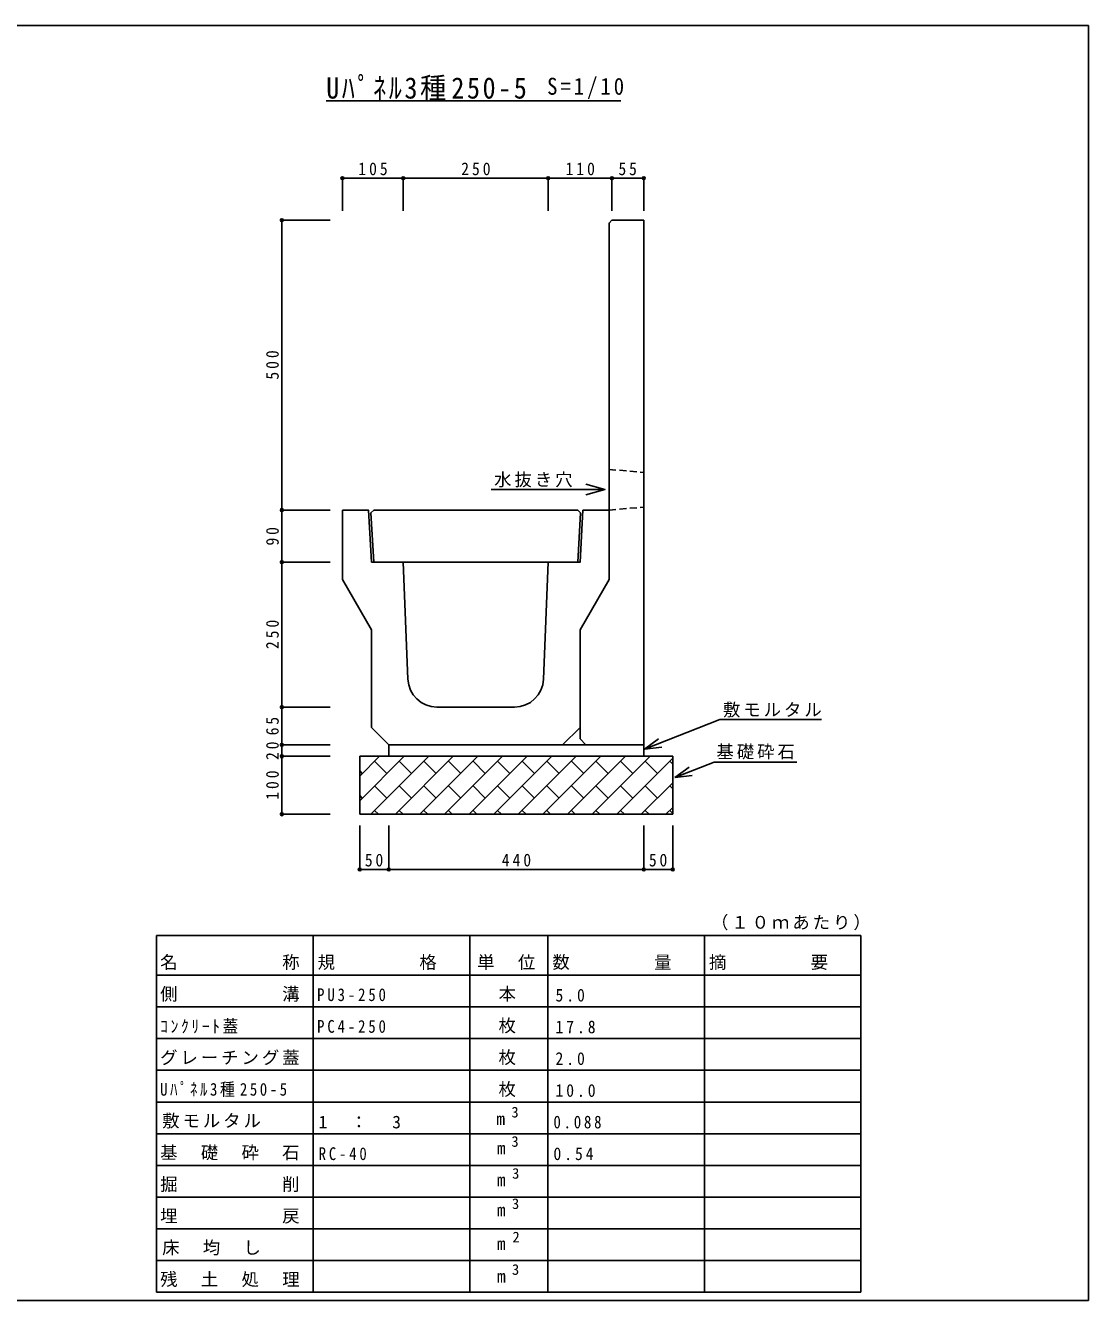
# Model space of a CAD drawing. Units: millimetres at full size, sheet at 1:10. Extents: x -3391 to 2609, y -812 to 1388.
# Drawn here: x 776 to 2609, y -812 to 1388 of the extents above; entities that cross this region are included whole.
import ezdxf
from ezdxf.enums import TextEntityAlignment as Align

# ---------------------------------------------------------------- set-up
doc = ezdxf.new("R2010")
doc.units = ezdxf.units.MM
doc.header["$LTSCALE"] = 10
doc.header["$PDMODE"] = 32
doc.header["$PDSIZE"] = 5
doc.linetypes.add('DASHED1', pattern=[1.8, 1.2, -0.6])
doc.layers.add('0-0_通り芯', color=3, linetype='Continuous')
doc.layers.add('0-3_建具', color=7, linetype='Continuous')
doc.styles.add('ＭＳ ゴシック', font='')
doc.styles.get('ＭＳ ゴシック').set_extended_font_data('MS Gothic')

msp = doc.modelspace()

# ---------------------------------------------------------------- linework, layer by layer
at = {"layer": '0-0_通り芯', "color": 2}
for p, q in [((-3390.75, 1388.12), (2609.25, 1388.12)), ((2609.25, 1388.12), (2609.25, -811.88))]:
    msp.add_line(p, q, dxfattribs=at)
at = {"layer": '0-0_通り芯'}
for p, q in [((1787.11, 1052.08), (1842.11, 1052.08)), ((1787.11, 1052.08), (1842.11, 1052.08)), ((1842.11, 1052.08), (1842.11, 127.08)), ((1376.11, 552.08), (1371.39, 547.08)), ((1728.11, 552.08), (1376.11, 552.08)), ((1728.11, 552.08), (1732.83, 547.08)), ((1782.11, 552.08), (1737.11, 552.08)), ((1371.39, 547.08), (1376.11, 462.08)), ((1732.83, 547.08), (1728.11, 462.08)), ((1372.11, 462.08), (1677.11, 462.08)), ((1435.19, 260.08), (1427.11, 462.08)), ((1669.03, 260.08), (1677.11, 462.08)), ((1732.11, 157.08), (1732.11, 345.47)), ((1485.15, 212.08), (1619.07, 212.08)), ((1732.11, 177.08), (1702.11, 147.08)), ((1732.11, 157.08), (1742.11, 147.08)), ((1402.11, 147.08), (1402.11, 127.08)), ((1702.11, 147.08), (1842.11, 147.08)), ((1352.11, 127.08), (1352.11, 27.08)), ((1892.11, 127.08), (1352.11, 127.08)), ((1352.11, 50.53), (1428.65, 127.08)), ((1352.11, 92.96), (1386.23, 127.08)), ((1371.08, 27.08), (1471.08, 127.08)), ((1398.98, 97.4), (1377.76, 118.61)), ((1413.5, 27.08), (1513.5, 127.08)), ((1441.4, 97.4), (1420.19, 118.61)), ((1455.93, 27.08), (1555.93, 127.08)), ((1483.83, 97.4), (1462.62, 118.61)), ((1498.36, 27.08), (1598.36, 127.08)), ((1526.26, 97.4), (1505.04, 118.61)), ((1540.78, 27.08), (1640.78, 127.08)), ((1568.68, 97.4), (1547.47, 118.61)), ((1583.21, 27.08), (1683.21, 127.08)), ((1611.11, 97.4), (1589.9, 118.61)), ((1625.64, 27.08), (1725.64, 127.08)), ((1653.54, 97.4), (1632.32, 118.61)), ((1668.06, 27.08), (1768.06, 127.08)), ((1695.96, 97.4), (1674.75, 118.61)), ((1710.49, 27.08), (1810.49, 127.08)), ((1738.39, 97.4), (1717.18, 118.61)), ((1752.92, 27.08), (1852.92, 127.08)), ((1780.82, 97.4), (1759.6, 118.61)), ((1795.34, 27.08), (1892.11, 123.84)), ((1823.24, 97.4), (1802.03, 118.61)), ((1865.67, 97.4), (1844.45, 118.61)), ((1892.11, 113.38), (1886.88, 118.61)), ((1892.11, 127.08), (1892.11, 27.08)), ((1356.55, 97.4), (1352.11, 101.84)), ((1398.98, 54.97), (1377.76, 76.19)), ((1441.4, 54.97), (1420.19, 76.19)), ((1483.83, 54.97), (1462.62, 76.19)), ((1526.26, 54.97), (1505.04, 76.19)), ((1568.68, 54.97), (1547.47, 76.19)), ((1611.11, 54.97), (1589.9, 76.19)), ((1653.54, 54.97), (1632.32, 76.19)), ((1695.96, 54.97), (1674.75, 76.19)), ((1738.39, 54.97), (1717.18, 76.19)), ((1780.82, 54.97), (1759.6, 76.19)), ((1823.24, 54.97), (1802.03, 76.19)), ((1837.77, 27.08), (1892.11, 81.42)), ((1865.67, 54.97), (1844.45, 76.19)), ((1892.11, 70.96), (1886.88, 76.19)), ((1356.55, 54.97), (1352.11, 59.41)), ((1892.11, 27.08), (1352.11, 27.08)), ((1384.45, 27.08), (1377.76, 33.76)), ((1426.88, 27.08), (1420.19, 33.76)), ((1469.3, 27.08), (1462.62, 33.76)), ((1511.73, 27.08), (1505.04, 33.76)), ((1554.16, 27.08), (1547.47, 33.76)), ((1596.58, 27.08), (1589.9, 33.76)), ((1639.01, 27.08), (1632.32, 33.76)), ((1681.44, 27.08), (1674.75, 33.76)), ((1723.86, 27.08), (1717.18, 33.76)), ((1766.29, 27.08), (1759.6, 33.76)), ((1808.71, 27.08), (1802.03, 33.76)), ((1851.14, 27.08), (1844.45, 33.76)), ((1880.2, 27.08), (1892.11, 38.99)), ((1892.11, 28.53), (1886.88, 33.76))]:
    msp.add_line(p, q, dxfattribs=at)
at = {"layer": '0-0_通り芯', "linetype": 'DASHED1'}
for p, q in [((1782.11, 622.08), (1842.11, 617.08)), ((1782.11, 552.08), (1842.11, 557.08))]:
    msp.add_line(p, q, dxfattribs=at)
at = {"layer": '0-0_通り芯'}
for points in [[(1787.11, 1052.08), (1782.11, 1047.08), (1782.11, 552.08)], [(1322.11, 552.08), (1322.11, 432.08), (1372.11, 345.47), (1372.11, 177.08), (1402.11, 147.08), (1702.11, 147.08)], [(1322.11, 552.08), (1367.11, 552.08), (1372.11, 462.08)], [(1737.11, 552.08), (1732.11, 462.08), (1677.11, 462.08)], [(1782.11, 552.08), (1782.11, 432.08), (1732.11, 345.47)]]:
    msp.add_lwpolyline(points, dxfattribs=at)
at = {"layer": '0-0_通り芯', "color": 2}
msp.add_lwpolyline([(-3390.75, -811.88), (-1390.75, -811.88), (609.25, -811.88), (2609.25, -811.88)], dxfattribs=at)
at = {"layer": '0-0_通り芯'}
for centre, start, end in [((1485.15, 262.08), 182.29061, 270), ((1619.07, 262.08), 270, 357.70939)]:
    msp.add_arc(centre, 50, start, end, dxfattribs=at)
at = {"layer": '0-3_建具'}
for p, q in [((1294.25, 1258.12), (1802.65, 1258.12)), ((1322.11, 1124.52), (1427.11, 1124.52)), ((1322.11, 1124.52), (1322.11, 1068.28)), ((1427.11, 1124.52), (1427.11, 1068.28)), ((1427.11, 1124.52), (1677.11, 1124.52)), ((1677.11, 1124.52), (1677.11, 1068.28)), ((1677.11, 1124.52), (1787.11, 1124.52)), ((1787.11, 1124.52), (1787.11, 1068.28)), ((1787.11, 1124.52), (1842.11, 1124.52)), ((1842.11, 1124.52), (1842.11, 1068.28)), ((1217.66, 552.08), (1217.66, 1052.08)), ((1217.66, 1052.08), (1300.79, 1052.08)), ((1774.98, 587.56), (1742.06, 578.38)), ((1217.66, 462.08), (1217.66, 552.08)), ((1217.66, 552.08), (1300.79, 552.08)), ((1217.66, 552.08), (1300.79, 552.08)), ((1217.66, 212.08), (1217.66, 462.08)), ((1217.66, 462.08), (1300.79, 462.08)), ((1217.66, 147.08), (1217.66, 212.08)), ((1217.66, 212.08), (1300.79, 212.08)), ((1843.6, 139.54), (1973.5, 190.45)), ((1973.5, 190.45), (2148.68, 190.45)), ((1843.6, 139.54), (1867.74, 157.34)), ((1217.66, 127.08), (1217.66, 147.08)), ((1217.66, 147.08), (1300.79, 147.08)), ((1843.6, 139.54), (1873.41, 142.88)), ((1217.66, 27.08), (1217.66, 127.08)), ((1217.66, 127.08), (1300.79, 127.08)), ((1895.93, 90.5), (1963.24, 116.79)), ((1963.24, 116.79), (2106.27, 116.79)), ((1895.93, 90.5), (1920.09, 108.28)), ((1895.93, 90.5), (1925.74, 93.81)), ((1217.66, 27.08), (1300.79, 27.08)), ((1352.11, -68.2), (1352.11, 7.59)), ((1402.11, -68.2), (1402.11, 7.59)), ((1842.11, -68.2), (1842.11, 7.59)), ((1892.11, -68.2), (1892.11, 7.59)), ((1352.11, -68.2), (1402.11, -68.2)), ((1402.11, -68.2), (1842.11, -68.2)), ((1842.11, -68.2), (1892.11, -68.2)), ((1001.75, -182.16), (2216.75, -182.16)), ((1001.75, -182.16), (1001.75, -797.76)), ((1271.75, -182.16), (1271.75, -797.76)), ((1541.75, -182.16), (1541.75, -797.76)), ((1676.75, -182.16), (1676.75, -797.76)), ((1946.75, -182.16), (1946.75, -797.76)), ((2216.75, -182.16), (2216.75, -797.76)), ((1001.75, -250.56), (2216.75, -250.56)), ((1001.75, -305.28), (2216.75, -305.28)), ((1001.75, -360), (2216.75, -360)), ((1001.75, -414.72), (2216.75, -414.72)), ((1001.75, -469.72), (2216.75, -469.72)), ((1001.75, -524.16), (2216.75, -524.16)), ((1001.75, -578.88), (2216.75, -578.88)), ((1001.75, -633.6), (2216.75, -633.6)), ((1001.75, -688.32), (2216.75, -688.32)), ((1001.75, -743.04), (2216.75, -743.04)), ((1001.75, -797.76), (2216.75, -797.76)), ((1087.25, -797.76), (1996.25, -797.76))]:
    msp.add_line(p, q, dxfattribs=at)
msp.add_lwpolyline([(1578.67, 587.56), (1774.98, 587.56), (1742.06, 596.74)], dxfattribs=at)
for p in [(1322.11, 1124.52), (1427.11, 1124.52), (1677.11, 1124.52), (1787.11, 1124.52), (1842.11, 1124.52), (1217.66, 1052.08), (1217.66, 552.08), (1217.66, 462.08), (1217.66, 212.08), (1217.66, 147.08), (1217.66, 127.08), (1217.66, 27.08), (1352.11, -68.2), (1402.11, -68.2), (1842.11, -68.2), (1892.11, -68.2)]:
    msp.add_point(p, dxfattribs=at)

# ---------------------------------------------------------------- texts
at = {"layer": '0-3_建具', "color": 4, "style": 'ＭＳ ゴシック'}
for s, p in [('3', (1613.78, -501.54)), ('3', (1613.78, -552.16)), ('3', (1614.95, -607.22)), ('3', (1614.68, -659.48)), ('2', (1615.58, -717)), ('3', (1614.68, -773.09))]:
    msp.add_text(s, height=18.33, dxfattribs=at).set_placement(p, align=Align.BOTTOM_LEFT)
at = {"layer": '0-3_建具', "style": 'ＭＳ ゴシック'}
for p in [(1587.68, -515.91), (1588.58, -566.52), (1588.58, -621.24), (1588.58, -673.23), (1588.67, -731.37), (1588.85, -787.46)]:
    msp.add_text('m', height=21.99, dxfattribs=at).set_placement(p, align=Align.BOTTOM_LEFT)
at = {"layer": '0-3_建具', "color": 3, "insert": (1294.25, 1258.12), "char_height": 36.66, "attachment_point": 7, "style": 'ＭＳ ゴシック'}
msp.add_mtext('\\T1.2;\\W0.9;Uﾊﾟﾈﾙ3種250-5', dxfattribs=at)
at = {"layer": '0-3_建具', "attachment_point": 7, "style": 'ＭＳ ゴシック'}
for s, insert, char_height in [('\\T1.28;\\W0.9;S=1/10', (1675.28, 1261.44), 29.33), ('\\T1.38;\\W0.9;105', (1349.61, 1129.52), 21.99), ('\\T1.38;\\W0.9;250', (1527.11, 1129.52), 21.99), ('\\T1.38;\\W0.9;110', (1707.11, 1129.52), 21.99), ('\\T1.36;\\W0.9;55', (1798.36, 1129.52), 21.99), ('\\T1.17;水抜き穴', (1583.89, 591.13), 21.99), ('\\T1.17;敷モルタル', (1978.73, 194.01), 21.99), ('\\T1.17;基礎砕石', (1967.41, 121.75), 21.99), ('\\T1.36;\\W0.9;50', (1360.86, -63.2), 21.99), ('\\T1.38;\\W0.9;440', (1597.11, -63.2), 21.99), ('\\T1.36;\\W0.9;50', (1850.86, -63.2), 21.99), ('\\T1.17;（１０ｍあたり）', (1958.01, -173.22), 21.99), ('\\T1.17;名\u3000\u3000\u3000\u3000\u3000称', (1007.75, -241.62), 21.99), ('\\T1.17;規\u3000\u3000\u3000\u3000格', (1279.5, -241.62), 21.99), ('\\T1.17;単\u3000位', (1554.75, -241.62), 21.99), ('\\T1.17;数\u3000\u3000\u3000\u3000量', (1684.5, -241.62), 21.99), ('\\T1.17;摘\u3000\u3000\u3000\u3000要', (1954.5, -241.62), 21.99), ('\\T1.17;側\u3000\u3000\u3000\u3000\u3000溝', (1007.75, -296.34), 21.99), ('\\T1.39;\\W0.85;PU3-250', (1278.5, -295.55), 21.99), ('\\T1.17;\u3000本', (1556.5, -296.34), 21.99), ('\\T1.38;\\W0.9;5.0', (1689.75, -296.34), 21.99), ('\\T1.33;\\W0.9;ｺﾝｸﾘｰﾄ蓋', (1007.75, -351.06), 21.99), ('\\T1.39;\\W0.85;PC4-250', (1278.5, -350.27), 21.99), ('\\T1.17;\u3000枚', (1556.5, -351.06), 21.99), ('\\T1.38;\\W0.9;17.8', (1689.75, -351.06), 21.99), ('\\T1.17;グレーチング蓋', (1007.75, -405.78), 21.99), ('\\T1.17;\u3000枚', (1556.5, -405.78), 21.99), ('\\T1.38;\\W0.9;2.0', (1689.75, -405.78), 21.99), ('\\T1.35;\\W0.85;Uﾊﾟﾈﾙ3種250-5', (1007.75, -460.78), 21.99), ('\\T1.17;\u3000枚', (1556.5, -460.78), 21.99), ('\\T1.38;\\W0.9;10.0', (1689.75, -460.78), 21.99), ('\\T1.17;敷モルタル', (1011.25, -515.22), 21.99), ('\\T1.21;1\u3000：\u30003', (1281.25, -515.22), 21.99), ('\\T1.38;\\W0.85;0.088', (1686.25, -515.22), 21.99), ('\\T1.17;基\u3000礎\u3000砕\u3000石', (1007.75, -569.94), 21.99), ('\\T1.38;\\W0.85;RC-40', (1281.25, -569.94), 21.99), ('\\T1.38;\\W0.9;0.54', (1686.25, -569.94), 21.99), ('\\T1.17;掘\u3000\u3000\u3000\u3000\u3000削', (1007.75, -624.66), 21.99), ('\\T1.17;埋\u3000\u3000\u3000\u3000\u3000戻', (1007.75, -679.38), 21.99), ('\\T1.17;床\u3000均\u3000し', (1011.25, -734.1), 21.99), ('\\T1.17;残\u3000土\u3000処\u3000理', (1007.75, -788.82), 21.99)]:
    msp.add_mtext(s, dxfattribs=dict(at, insert=insert, char_height=char_height))
at = {"layer": '0-3_建具', "char_height": 21.99, "attachment_point": 7, "rotation": 90, "style": 'ＭＳ ゴシック'}
for s, insert in [('\\T1.38;\\W0.9;500', (1212.66, 777.08)), ('\\T1.36;\\W0.9;90', (1212.66, 490.83)), ('\\T1.38;\\W0.9;250', (1212.66, 312.08)), ('\\T1.36;\\W0.9;65', (1212.66, 163.33)), ('\\T1.36;\\W0.9;20', (1212.66, 120.83)), ('\\T1.38;\\W0.9;100', (1212.66, 52.08))]:
    msp.add_mtext(s, dxfattribs=dict(at, insert=insert))

doc.saveas('drawing.dxf')
